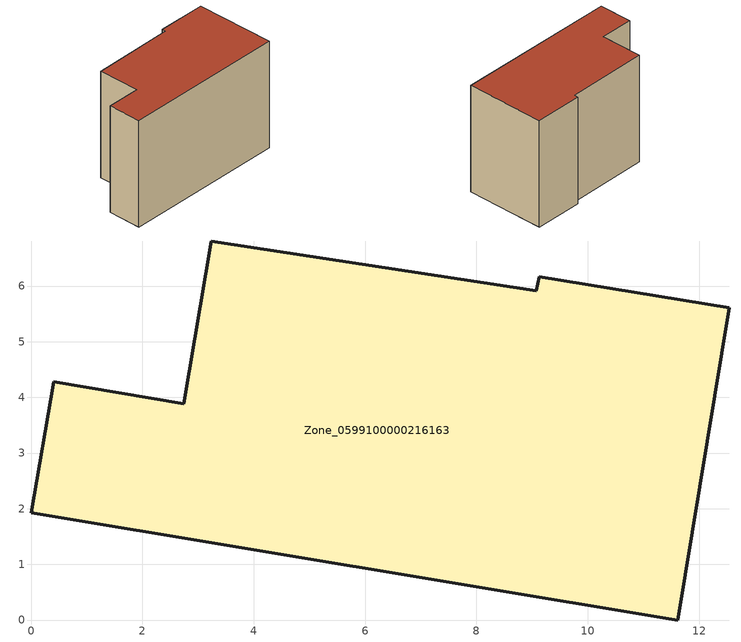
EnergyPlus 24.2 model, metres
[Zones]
Zone_0599100000216163
 floor ground (C_G): 2.75,3.89 3.23,6.81 9.07,5.92 9.12,6.17 12.54,5.61 11.62,0 0,1.93 0.41,4.28 z0
 wall outside (C_F): 11.62,0 12.54,5.61 9.12,6.17 9.07,5.92 3.23,6.81 2.75,3.89 0.41,4.28 0,1.93 11.62,0 z0:7.85
 roof outside (C_R): 3.23,6.81 2.75,3.89 0.41,4.28 0,1.93 11.62,0 12.54,5.61 9.12,6.17 9.07,5.92 z7.85
[BUILDING]
Pand.0599100000216163: North Axis=0; Terrain=City; Loads Convergence Tolerance Value=0.04; Temperature Convergence Tolerance Value=0.4; Solar Distribution=FullExterior; Maximum Number of Warmup Days=25; Minimum Number of Warmup Days=1
[Site:Location]
Rotterdam.The.Hague.AP_ZH_NLD Design_Conditions: Latitude=51.96; Longitude=4.45; Time Zone=1; Elevation=-4.5
[SITE:GROUNDTEMPERATURE:BUILDINGSURFACE]
18, 18, 18, 18, 18, 18, 18, 18, 18, 18, 18, 18
[MATERIAL] Thermal Absorptance=0.9; Solar Absorptance=0.7; Visible Absorptance=0.7
Name | Roughness | Thickness | Conductivity | Density | Specific Heat
G.TI.1975-1991 | MediumSmooth | 0.15 | 0.288461 | 540 | 1210
F.TI.1975-1991 | Rough | 0.3 | 0.230769 | 1920 | 840
R.TI.1975-1991 | MediumRough | 0.2 | 0.153846 | 1500 | 1000
[CONSTRUCTION]
C_G: G.TI.1975-1991
C_F: F.TI.1975-1991
C_R: R.TI.1975-1991
[ZONE]
Zone_0599100000216163: Type=1; Multiplier=1; Ceiling Height=Autocalculate; Volume=Autocalculate; Floor Area=autocalculate; Part of Total Floor Area=Yes
[ZONEINFILTRATION:DESIGNFLOWRATE]
Infil_Zone_0599100000216163: Zone or ZoneList or Space or SpaceList=Zone_0599100000216163; Schedule=AlwaysOn; Design Flow Rate Calculation Method=Flow/Area; Flow Rate per Floor Area=0.003; Constant Term Coefficient=1; Temperature Term Coefficient=0; Velocity Term Coefficient=0; Velocity Squared Term Coefficient=0
[HVACTEMPLATE:ZONE:IDEALLOADSAIRSYSTEM]
Zone_0599100000216163: Maximum Heating Supply Air Temperature=50; Minimum Cooling Supply Air Temperature=13; Maximum Heating Supply Air Humidity Ratio=0.0156; Minimum Cooling Supply Air Humidity Ratio=0.0077; Heating Limit=NoLimit; Cooling Limit=NoLimit; Dehumidification Control Type=ConstantSensibleHeatRatio; Cooling Sensible Heat Ratio=0.7; Dehumidification Setpoint=60; Humidification Control Type=None; Humidification Setpoint=30; Outdoor Air Method=None; Outdoor Air Flow Rate per Person=0.00944; Outdoor Air Flow Rate per Zone Floor Area=0; Outdoor Air Flow Rate per Zone=0; Demand Controlled Ventilation Type=None; Outdoor Air Economizer Type=NoEconomizer; Heat Recovery Type=None; Sensible Heat Recovery Effectiveness=0.7; Latent Heat Recovery Effectiveness=0.65
[ZONECONTROL:THERMOSTAT]
ThermostatControl_Zone_0599100000216163: Zone or ZoneList=Zone_0599100000216163; Control Type Schedule=DualSetpointControlType; Control 1=Thermostat_Zone_0599100000216163; Temperature Difference Between Cutout And Setpoint=0
[THERMOSTATSETPOINT:DUALSETPOINT]
Thermostat_Zone_0599100000216163: Heating Setpoint Temperature Schedule=HeatingSetpoint_Zone_0599100000216163; Cooling Setpoint Temperature Schedule=CoolingSetpoint_Zone_0599100000216163
[SCHEDULE:COMPACT]
HeatingSetpoint_Zone_0599100000216163: Through: 12/31, For: AllDays, Until: 24:00, 21
CoolingSetpoint_Zone_0599100000216163: Through: 12/31, For: AllDays, Until: 24:00, 24
DualSetpointControlType: Through: 12/31, For: AllDays, Until: 24:00, 4
AlwaysOn: Through: 12/31, For: AllDays, Until: 24:00, 1
